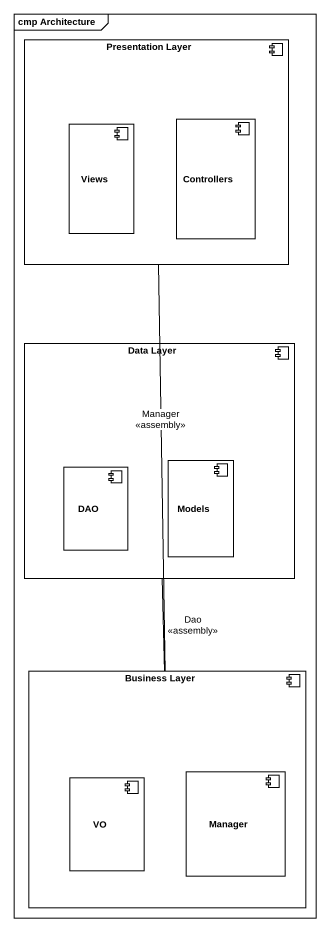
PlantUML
@startuml
mainframe cmp Architecture
component "Presentation Layer" as Presentation_Layer {
  component Views
  component Controllers
}
component "Data Layer" as Data_Layer {
  component DAO
  component Models
}
component "Business Layer" as Business_Layer {
  component VO
  component Manager
}
Presentation_Layer -- Business_Layer : Manager\n<<assembly>>
Data_Layer -- Business_Layer : Dao\n<<assembly>>
@enduml
